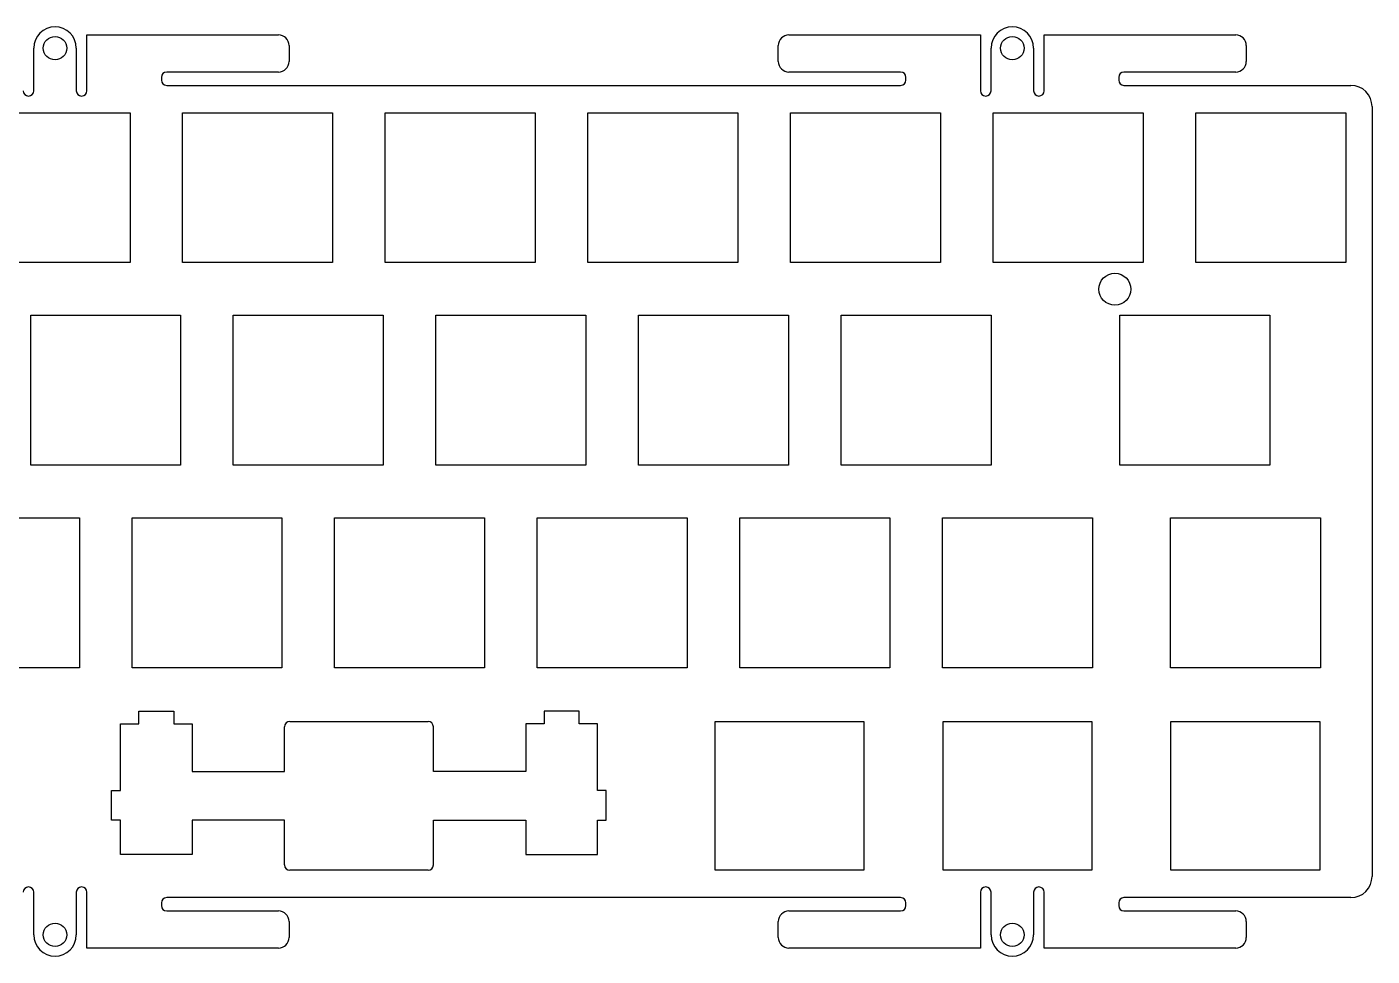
# Model space of a CAD drawing. Header units: millimetres. Extents: x -490 to -243, y -28 to 59.
# Drawn here: x -369.2 to -242.7, y -27.9 to 59.5 of the extents above; entities that cross this region are included whole.
import ezdxf

# ---------------------------------------------------------------- set-up
doc = ezdxf.new("R2010")
doc.units = ezdxf.units.MM
for name, color, linetype in [('Shape1067', 7, 'CONTINUOUS'), ('Shape1068', 7, 'CONTINUOUS'), ('Shape1069', 7, 'CONTINUOUS'), ('Shape1070', 7, 'CONTINUOUS'), ('Shape1071', 7, 'CONTINUOUS'), ('Shape1072', 7, 'CONTINUOUS'), ('Shape1073', 7, 'CONTINUOUS'), ('Shape1074', 7, 'CONTINUOUS'), ('Shape1075', 7, 'CONTINUOUS'), ('Shape1076', 7, 'CONTINUOUS'), ('Shape1077', 7, 'CONTINUOUS'), ('Shape1078', 7, 'CONTINUOUS'), ('Shape1079', 7, 'CONTINUOUS'), ('Shape1080', 7, 'CONTINUOUS'), ('Shape1081', 7, 'CONTINUOUS'), ('Shape1082', 7, 'CONTINUOUS'), ('Shape1083', 7, 'CONTINUOUS'), ('Shape1084', 7, 'CONTINUOUS'), ('Shape1085', 7, 'CONTINUOUS'), ('Shape1086', 7, 'CONTINUOUS'), ('Shape1087', 7, 'CONTINUOUS'), ('Shape1088', 7, 'CONTINUOUS'), ('Shape1089', 7, 'CONTINUOUS'), ('Shape1090', 7, 'CONTINUOUS'), ('Shape1091', 7, 'CONTINUOUS'), ('Shape1092', 7, 'CONTINUOUS'), ('Shape1093', 7, 'CONTINUOUS'), ('Shape1094', 7, 'CONTINUOUS'), ('Shape1095', 7, 'CONTINUOUS'), ('Shape1096', 7, 'CONTINUOUS'), ('Shape1097', 7, 'CONTINUOUS'), ('Shape1098', 7, 'CONTINUOUS'), ('Shape1099', 7, 'CONTINUOUS'), ('Shape1100', 7, 'CONTINUOUS'), ('Shape1101', 7, 'CONTINUOUS'), ('Shape1102', 7, 'CONTINUOUS'), ('Shape1103', 7, 'CONTINUOUS'), ('Shape1104', 7, 'CONTINUOUS'), ('Shape1105', 7, 'CONTINUOUS'), ('Shape1106', 7, 'CONTINUOUS'), ('Shape1107', 7, 'CONTINUOUS'), ('Shape1108', 7, 'CONTINUOUS'), ('Shape1109', 7, 'CONTINUOUS'), ('Shape1110', 7, 'CONTINUOUS'), ('Shape1111', 7, 'CONTINUOUS'), ('Shape1112', 7, 'CONTINUOUS'), ('Shape1113', 7, 'CONTINUOUS'), ('Shape1114', 7, 'CONTINUOUS'), ('Shape1115', 7, 'CONTINUOUS'), ('Shape1116', 7, 'CONTINUOUS'), ('Shape1117', 7, 'CONTINUOUS'), ('Shape1271', 7, 'CONTINUOUS'), ('Shape1272', 7, 'CONTINUOUS'), ('Shape12729', 7, 'CONTINUOUS'), ('Shape1274', 7, 'CONTINUOUS'), ('Shape1275', 7, 'CONTINUOUS'), ('Shape2530', 7, 'CONTINUOUS'), ('Shape2531', 7, 'CONTINUOUS'), ('Shape2532', 7, 'CONTINUOUS'), ('Shape2533', 7, 'CONTINUOUS'), ('Shape2534', 7, 'CONTINUOUS'), ('Shape2535', 7, 'CONTINUOUS'), ('Shape2536', 7, 'CONTINUOUS'), ('Shape2537', 7, 'CONTINUOUS'), ('Shape2538', 7, 'CONTINUOUS'), ('Shape2539', 7, 'CONTINUOUS'), ('Shape2540', 7, 'CONTINUOUS'), ('Shape2541', 7, 'CONTINUOUS'), ('Shape2562', 7, 'CONTINUOUS'), ('Shape2563', 7, 'CONTINUOUS'), ('Shape2565', 7, 'CONTINUOUS'), ('Shape2566', 7, 'CONTINUOUS'), ('Shape2567', 7, 'CONTINUOUS'), ('Shape2568', 7, 'CONTINUOUS'), ('Shape2569', 7, 'CONTINUOUS'), ('Shape2570', 7, 'CONTINUOUS'), ('Shape2571', 7, 'CONTINUOUS'), ('Shape2572', 7, 'CONTINUOUS'), ('Shape2573', 7, 'CONTINUOUS'), ('Shape2574', 7, 'CONTINUOUS'), ('Shape2575', 7, 'CONTINUOUS'), ('Shape2576', 7, 'CONTINUOUS'), ('Shape2577', 7, 'CONTINUOUS'), ('Shape2578', 7, 'CONTINUOUS'), ('Shape2579', 7, 'CONTINUOUS'), ('Shape2580', 7, 'CONTINUOUS'), ('Shape2581', 7, 'CONTINUOUS'), ('Shape2582', 7, 'CONTINUOUS'), ('Shape2583', 7, 'CONTINUOUS'), ('Shape2584', 7, 'CONTINUOUS'), ('Shape2585', 7, 'CONTINUOUS'), ('Shape2590', 7, 'CONTINUOUS'), ('Shape2591', 7, 'CONTINUOUS'), ('Shape2592', 7, 'CONTINUOUS'), ('Shape2593', 7, 'CONTINUOUS'), ('Shape2602', 7, 'CONTINUOUS'), ('Shape2603', 7, 'CONTINUOUS'), ('Shape2604', 7, 'CONTINUOUS'), ('Shape2605', 7, 'CONTINUOUS'), ('Shape2606', 7, 'CONTINUOUS'), ('Shape2607', 7, 'CONTINUOUS'), ('Shape2608', 7, 'CONTINUOUS'), ('Shape2609', 7, 'CONTINUOUS'), ('Shape2610', 7, 'CONTINUOUS'), ('Shape2611', 7, 'CONTINUOUS'), ('Shape2612', 7, 'CONTINUOUS'), ('Shape2613', 7, 'CONTINUOUS'), ('Shape2618', 7, 'CONTINUOUS'), ('Shape2619', 7, 'CONTINUOUS'), ('Shape2620', 7, 'CONTINUOUS'), ('Shape2621', 7, 'CONTINUOUS'), ('Shape2638', 7, 'CONTINUOUS'), ('Shape2639', 7, 'CONTINUOUS'), ('Shape2640', 7, 'CONTINUOUS'), ('Shape2641', 7, 'CONTINUOUS'), ('Shape2646', 7, 'CONTINUOUS'), ('Shape2647', 7, 'CONTINUOUS'), ('Shape2648', 7, 'CONTINUOUS'), ('Shape2649', 7, 'CONTINUOUS'), ('Shape2654', 7, 'CONTINUOUS'), ('Shape2655', 7, 'CONTINUOUS'), ('Shape2656', 7, 'CONTINUOUS'), ('Shape2657', 7, 'CONTINUOUS'), ('Shape2658', 7, 'CONTINUOUS'), ('Shape2659', 7, 'CONTINUOUS'), ('Shape2660', 7, 'CONTINUOUS'), ('Shape2662', 7, 'CONTINUOUS'), ('Shape2663', 7, 'CONTINUOUS'), ('Shape2664', 7, 'CONTINUOUS'), ('Shape2665', 7, 'CONTINUOUS'), ('Shape2670', 7, 'CONTINUOUS'), ('Shape2671', 7, 'CONTINUOUS'), ('Shape2672', 7, 'CONTINUOUS'), ('Shape2673', 7, 'CONTINUOUS'), ('Shape2674', 7, 'CONTINUOUS'), ('Shape2675', 7, 'CONTINUOUS'), ('Shape2676', 7, 'CONTINUOUS'), ('Shape2677', 7, 'CONTINUOUS'), ('Shape2682', 7, 'CONTINUOUS'), ('Shape2683', 7, 'CONTINUOUS'), ('Shape2684', 7, 'CONTINUOUS'), ('Shape2685', 7, 'CONTINUOUS'), ('Shape2690', 7, 'CONTINUOUS'), ('Shape2691', 7, 'CONTINUOUS'), ('Shape2692', 7, 'CONTINUOUS'), ('Shape2693', 7, 'CONTINUOUS'), ('Shape3690', 7, 'CONTINUOUS'), ('Shape3691', 7, 'CONTINUOUS'), ('Shape3692', 7, 'CONTINUOUS'), ('Shape3693', 7, 'CONTINUOUS'), ('Shape3694', 7, 'CONTINUOUS'), ('Shape3695', 7, 'CONTINUOUS'), ('Shape3696', 7, 'CONTINUOUS'), ('Shape3697', 7, 'CONTINUOUS'), ('Shape3698', 7, 'CONTINUOUS'), ('Shape3699', 7, 'CONTINUOUS'), ('Shape3700', 7, 'CONTINUOUS'), ('Shape3701', 7, 'CONTINUOUS'), ('Shape3702', 7, 'CONTINUOUS'), ('Shape3703', 7, 'CONTINUOUS'), ('Shape3704', 7, 'CONTINUOUS'), ('Shape3705', 7, 'CONTINUOUS'), ('Shape3706', 7, 'CONTINUOUS'), ('Shape3707', 7, 'CONTINUOUS'), ('Shape3708', 7, 'CONTINUOUS'), ('Shape3709', 7, 'CONTINUOUS'), ('Shape3710', 7, 'CONTINUOUS'), ('Shape3711', 7, 'CONTINUOUS'), ('Shape3712', 7, 'CONTINUOUS'), ('Shape3713', 7, 'CONTINUOUS'), ('Shape3714', 7, 'CONTINUOUS'), ('Shape3715', 7, 'CONTINUOUS'), ('Shape3716', 7, 'CONTINUOUS'), ('Shape3717', 7, 'CONTINUOUS'), ('Shape3718', 7, 'CONTINUOUS'), ('Shape3719', 7, 'CONTINUOUS'), ('Shape3720', 7, 'CONTINUOUS'), ('Shape3721', 7, 'CONTINUOUS'), ('Shape3722', 7, 'CONTINUOUS'), ('Shape3723', 7, 'CONTINUOUS'), ('Shape3724', 7, 'CONTINUOUS'), ('Shape3725', 7, 'CONTINUOUS'), ('Shape3726', 7, 'CONTINUOUS'), ('Shape3727', 7, 'CONTINUOUS'), ('Shape3728', 7, 'CONTINUOUS'), ('Shape3729', 7, 'CONTINUOUS'), ('Shape966', 7, 'CONTINUOUS'), ('Shape967', 7, 'CONTINUOUS'), ('Shape968', 7, 'CONTINUOUS'), ('Shape969', 7, 'CONTINUOUS'), ('Shape970', 7, 'CONTINUOUS'), ('Shape971', 7, 'CONTINUOUS'), ('Shape972', 7, 'CONTINUOUS'), ('Shape973', 7, 'CONTINUOUS'), ('Shape974', 7, 'CONTINUOUS'), ('Shape975', 7, 'CONTINUOUS'), ('Shape976', 7, 'CONTINUOUS'), ('Shape977', 7, 'CONTINUOUS'), ('Shape978', 7, 'CONTINUOUS'), ('Shape979', 7, 'CONTINUOUS'), ('Shape980', 7, 'CONTINUOUS'), ('Shape981', 7, 'CONTINUOUS'), ('Shape982', 7, 'CONTINUOUS'), ('Shape983', 7, 'CONTINUOUS'), ('Shape984', 7, 'CONTINUOUS'), ('Shape985', 7, 'CONTINUOUS'), ('Shape986', 7, 'CONTINUOUS'), ('Shape987', 7, 'CONTINUOUS'), ('Shape988', 7, 'CONTINUOUS'), ('Shape989', 7, 'CONTINUOUS'), ('Shape990', 7, 'CONTINUOUS'), ('Shape991', 7, 'CONTINUOUS'), ('Shape992', 7, 'CONTINUOUS'), ('Shape993', 7, 'CONTINUOUS'), ('Shape994', 7, 'CONTINUOUS'), ('Shape995', 7, 'CONTINUOUS')]:
    doc.layers.add(name, color=color, linetype=linetype)

msp = doc.modelspace()

# ---------------------------------------------------------------- linework, layer by layer
at = {"layer": 'Shape1067'}
msp.add_arc((-369.007, 53.4677), 0.5, 180, 0, dxfattribs=at)
at = {"layer": 'Shape1068'}
msp.add_line((-368.507, 53.4677), (-368.507, 57.4677), dxfattribs=at)
at = {"layer": 'Shape1069'}
msp.add_arc((-366.507, 57.4677), 2, 0, 180, dxfattribs=at)
at = {"layer": 'Shape1070'}
msp.add_line((-364.507, 57.4677), (-364.507, 53.4677), dxfattribs=at)
at = {"layer": 'Shape1071'}
msp.add_arc((-364.007, 53.4677), 0.5, 180, 0, dxfattribs=at)
at = {"layer": 'Shape1072'}
msp.add_line((-363.507, 53.4677), (-363.507, 58.7177), dxfattribs=at)
at = {"layer": 'Shape1073'}
msp.add_line((-363.507, 58.7177), (-345.507, 58.7177), dxfattribs=at)
at = {"layer": 'Shape1074'}
msp.add_arc((-345.507, 57.7177), 1, 0, 90, dxfattribs=at)
at = {"layer": 'Shape1075'}
msp.add_line((-344.507, 57.7177), (-344.507, 56.2177), dxfattribs=at)
at = {"layer": 'Shape1076'}
msp.add_arc((-345.507, 56.2177), 1, -90, 0, dxfattribs=at)
at = {"layer": 'Shape1077'}
msp.add_line((-345.507, 55.2177), (-356.007, 55.2177), dxfattribs=at)
at = {"layer": 'Shape1078'}
msp.add_arc((-356.007, 54.7177), 0.5, 90, 180, dxfattribs=at)
at = {"layer": 'Shape1079'}
msp.add_line((-356.507, 54.7177), (-356.507, 54.4686), dxfattribs=at)
at = {"layer": 'Shape1080'}
msp.add_arc((-356.007, 54.4686), 0.5, 180, -90, dxfattribs=at)
at = {"layer": 'Shape1081'}
msp.add_line((-356.007, 53.9686), (-287.007, 53.9686), dxfattribs=at)
at = {"layer": 'Shape1082'}
msp.add_arc((-287.007, 54.4686), 0.5, -90, 0, dxfattribs=at)
at = {"layer": 'Shape1083'}
msp.add_line((-286.507, 54.4686), (-286.507, 54.7177), dxfattribs=at)
at = {"layer": 'Shape1084'}
msp.add_arc((-287.007, 54.7177), 0.5, 0, 90, dxfattribs=at)
at = {"layer": 'Shape1085'}
msp.add_line((-287.007, 55.2177), (-297.507, 55.2177), dxfattribs=at)
at = {"layer": 'Shape1086'}
msp.add_arc((-297.507, 56.2177), 1, 180, -90, dxfattribs=at)
at = {"layer": 'Shape1087'}
msp.add_line((-298.507, 56.2177), (-298.507, 57.7177), dxfattribs=at)
at = {"layer": 'Shape1088'}
msp.add_arc((-297.507, 57.7177), 1, 90, 180, dxfattribs=at)
at = {"layer": 'Shape1089'}
msp.add_line((-297.507, 58.7177), (-279.507, 58.7177), dxfattribs=at)
at = {"layer": 'Shape1090'}
msp.add_line((-279.507, 58.7177), (-279.507, 53.4677), dxfattribs=at)
at = {"layer": 'Shape1091'}
msp.add_arc((-279.007, 53.4677), 0.5, 180, 0, dxfattribs=at)
at = {"layer": 'Shape1092'}
msp.add_line((-278.507, 53.4677), (-278.507, 57.4677), dxfattribs=at)
at = {"layer": 'Shape1093'}
msp.add_arc((-276.507, 57.4677), 2, 0, 180, dxfattribs=at)
at = {"layer": 'Shape1094'}
msp.add_line((-274.507, 57.4677), (-274.507, 53.4677), dxfattribs=at)
at = {"layer": 'Shape1095'}
msp.add_arc((-274.007, 53.4677), 0.5, 180, 0, dxfattribs=at)
at = {"layer": 'Shape1096'}
msp.add_line((-273.507, 53.4677), (-273.507, 58.7177), dxfattribs=at)
at = {"layer": 'Shape1097'}
msp.add_line((-273.507, 58.7177), (-255.507, 58.7177), dxfattribs=at)
at = {"layer": 'Shape1098'}
msp.add_arc((-255.507, 57.7177), 1, 0, 90, dxfattribs=at)
at = {"layer": 'Shape1099'}
msp.add_line((-254.507, 57.7177), (-254.507, 56.2177), dxfattribs=at)
at = {"layer": 'Shape1100'}
msp.add_arc((-255.507, 56.2177), 1, -90, 0, dxfattribs=at)
at = {"layer": 'Shape1101'}
msp.add_line((-255.507, 55.2177), (-266.007, 55.2177), dxfattribs=at)
at = {"layer": 'Shape1102'}
msp.add_arc((-266.007, 54.7177), 0.5, 90, 180, dxfattribs=at)
at = {"layer": 'Shape1103'}
msp.add_line((-266.507, 54.7177), (-266.507, 54.4686), dxfattribs=at)
at = {"layer": 'Shape1104'}
msp.add_arc((-266.007, 54.4686), 0.5, 180, -90, dxfattribs=at)
at = {"layer": 'Shape1105'}
msp.add_line((-266.007, 53.9686), (-244.682, 53.9686), dxfattribs=at)
at = {"layer": 'Shape1106'}
msp.add_arc((-244.682, 51.9686), 2, 0, 90, dxfattribs=at)
at = {"layer": 'Shape1107'}
msp.add_line((-242.682, 51.9686), (-242.682, -20.4314), dxfattribs=at)
at = {"layer": 'Shape1108'}
msp.add_arc((-244.682, -20.4314), 2, -90, 0, dxfattribs=at)
at = {"layer": 'Shape1109'}
msp.add_line((-244.682, -22.4314), (-266.007, -22.4314), dxfattribs=at)
at = {"layer": 'Shape1110'}
msp.add_arc((-266.007, -22.9314), 0.5, 90, 180, dxfattribs=at)
at = {"layer": 'Shape1111'}
msp.add_line((-266.507, -22.9314), (-266.507, -23.1805), dxfattribs=at)
at = {"layer": 'Shape1112'}
msp.add_arc((-266.007, -23.1805), 0.5, 180, -90, dxfattribs=at)
at = {"layer": 'Shape1113'}
msp.add_line((-266.007, -23.6805), (-255.507, -23.6805), dxfattribs=at)
at = {"layer": 'Shape1114'}
msp.add_arc((-255.507, -24.6805), 1, 0, 90, dxfattribs=at)
at = {"layer": 'Shape1115'}
msp.add_line((-254.507, -24.6805), (-254.507, -26.1805), dxfattribs=at)
at = {"layer": 'Shape1116'}
msp.add_arc((-255.507, -26.1805), 1, -90, 0, dxfattribs=at)
at = {"layer": 'Shape1117'}
msp.add_line((-255.507, -27.1805), (-273.507, -27.1805), dxfattribs=at)
at = {"layer": 'Shape1271'}
msp.add_circle((-366.507, 57.4677), 1.1, dxfattribs=at)
at = {"layer": 'Shape1272'}
msp.add_circle((-276.507, 57.4677), 1.1, dxfattribs=at)
at = {"layer": 'Shape12729'}
msp.add_circle((-266.863, 34.7931), 1.5, dxfattribs=at)
at = {"layer": 'Shape1274'}
msp.add_circle((-366.507, -25.9305), 1.1, dxfattribs=at)
at = {"layer": 'Shape1275'}
msp.add_circle((-276.507, -25.9305), 1.1, dxfattribs=at)
at = {"layer": 'Shape2530'}
msp.add_line((-247.589, -5.85638), (-247.589, -19.8564), dxfattribs=at)
at = {"layer": 'Shape2531'}
msp.add_line((-247.589, -19.8564), (-261.589, -19.8564), dxfattribs=at)
at = {"layer": 'Shape2532'}
msp.add_line((-261.589, -19.8564), (-261.589, -5.85638), dxfattribs=at)
at = {"layer": 'Shape2533'}
msp.add_line((-261.589, -5.85638), (-247.589, -5.85638), dxfattribs=at)
at = {"layer": 'Shape2534'}
msp.add_line((-269.021, -5.85638), (-269.021, -19.8564), dxfattribs=at)
at = {"layer": 'Shape2535'}
msp.add_line((-269.021, -19.8564), (-283.021, -19.8564), dxfattribs=at)
at = {"layer": 'Shape2536'}
msp.add_line((-283.021, -19.8564), (-283.021, -5.85638), dxfattribs=at)
at = {"layer": 'Shape2537'}
msp.add_line((-283.021, -5.85638), (-269.021, -5.85638), dxfattribs=at)
at = {"layer": 'Shape2538'}
msp.add_line((-290.452, -5.85638), (-290.452, -19.8564), dxfattribs=at)
at = {"layer": 'Shape2539'}
msp.add_line((-290.452, -19.8564), (-304.452, -19.8564), dxfattribs=at)
at = {"layer": 'Shape2540'}
msp.add_line((-304.452, -19.8564), (-304.452, -5.85638), dxfattribs=at)
at = {"layer": 'Shape2541'}
msp.add_line((-304.452, -5.85638), (-290.452, -5.85638), dxfattribs=at)
at = {"layer": 'Shape2562'}
msp.add_line((-359.457, 51.3936), (-359.457, 37.2936), dxfattribs=at)
at = {"layer": 'Shape2563'}
msp.add_line((-359.457, 37.2936), (-373.557, 37.2936), dxfattribs=at)
at = {"layer": 'Shape2565'}
msp.add_line((-373.557, 51.3936), (-359.457, 51.3936), dxfattribs=at)
at = {"layer": 'Shape2566'}
msp.add_line((-335.457, 51.3936), (-321.357, 51.3936), dxfattribs=at)
at = {"layer": 'Shape2567'}
msp.add_line((-321.357, 51.3936), (-321.357, 37.2936), dxfattribs=at)
at = {"layer": 'Shape2568'}
msp.add_line((-321.357, 37.2936), (-335.457, 37.2936), dxfattribs=at)
at = {"layer": 'Shape2569'}
msp.add_line((-335.457, 37.2936), (-335.457, 51.3936), dxfattribs=at)
at = {"layer": 'Shape2570'}
msp.add_line((-340.407, 37.2936), (-354.507, 37.2936), dxfattribs=at)
at = {"layer": 'Shape2571'}
msp.add_line((-354.507, 37.2936), (-354.507, 51.3936), dxfattribs=at)
at = {"layer": 'Shape2572'}
msp.add_line((-354.507, 51.3936), (-340.407, 51.3936), dxfattribs=at)
at = {"layer": 'Shape2573'}
msp.add_line((-340.407, 51.3936), (-340.407, 37.2936), dxfattribs=at)
at = {"layer": 'Shape2574'}
msp.add_line((-278.307, 51.3936), (-264.207, 51.3936), dxfattribs=at)
at = {"layer": 'Shape2575'}
msp.add_line((-264.207, 51.3936), (-264.207, 37.2936), dxfattribs=at)
at = {"layer": 'Shape2576'}
msp.add_line((-264.207, 37.2936), (-278.307, 37.2936), dxfattribs=at)
at = {"layer": 'Shape2577'}
msp.add_line((-278.307, 37.2936), (-278.307, 51.3936), dxfattribs=at)
at = {"layer": 'Shape2578'}
msp.add_line((-245.157, 51.3936), (-245.157, 37.2936), dxfattribs=at)
at = {"layer": 'Shape2579'}
msp.add_line((-245.157, 37.2936), (-259.257, 37.2936), dxfattribs=at)
at = {"layer": 'Shape2580'}
msp.add_line((-259.257, 37.2936), (-259.257, 51.3936), dxfattribs=at)
at = {"layer": 'Shape2581'}
msp.add_line((-259.257, 51.3936), (-245.157, 51.3936), dxfattribs=at)
at = {"layer": 'Shape2582'}
msp.add_line((-283.07, 13.2936), (-268.97, 13.2936), dxfattribs=at)
at = {"layer": 'Shape2583'}
msp.add_line((-268.97, 13.2936), (-268.97, -0.80638), dxfattribs=at)
at = {"layer": 'Shape2584'}
msp.add_line((-268.97, -0.80638), (-283.07, -0.80638), dxfattribs=at)
at = {"layer": 'Shape2585'}
msp.add_line((-283.07, -0.80638), (-283.07, 13.2936), dxfattribs=at)
at = {"layer": 'Shape2590'}
msp.add_line((-247.538, 13.2936), (-247.538, -0.80638), dxfattribs=at)
at = {"layer": 'Shape2591'}
msp.add_line((-247.538, -0.80638), (-261.638, -0.80638), dxfattribs=at)
at = {"layer": 'Shape2592'}
msp.add_line((-261.638, -0.80638), (-261.638, 13.2936), dxfattribs=at)
at = {"layer": 'Shape2593'}
msp.add_line((-261.638, 13.2936), (-247.538, 13.2936), dxfattribs=at)
at = {"layer": 'Shape2602'}
msp.add_line((-349.745, 18.2436), (-349.745, 32.3436), dxfattribs=at)
at = {"layer": 'Shape2603'}
msp.add_line((-349.745, 32.3436), (-335.645, 32.3436), dxfattribs=at)
at = {"layer": 'Shape2604'}
msp.add_line((-335.645, 32.3436), (-335.645, 18.2436), dxfattribs=at)
at = {"layer": 'Shape2605'}
msp.add_line((-335.645, 18.2436), (-349.745, 18.2436), dxfattribs=at)
at = {"layer": 'Shape2606'}
msp.add_line((-330.695, 18.2436), (-330.695, 32.3436), dxfattribs=at)
at = {"layer": 'Shape2607'}
msp.add_line((-330.695, 32.3436), (-316.595, 32.3436), dxfattribs=at)
at = {"layer": 'Shape2608'}
msp.add_line((-316.595, 32.3436), (-316.595, 18.2436), dxfattribs=at)
at = {"layer": 'Shape2609'}
msp.add_line((-316.595, 18.2436), (-330.695, 18.2436), dxfattribs=at)
at = {"layer": 'Shape2610'}
msp.add_line((-278.495, 32.3436), (-278.495, 18.2436), dxfattribs=at)
at = {"layer": 'Shape2611'}
msp.add_line((-278.495, 18.2436), (-292.595, 18.2436), dxfattribs=at)
at = {"layer": 'Shape2612'}
msp.add_line((-292.595, 18.2436), (-292.595, 32.3436), dxfattribs=at)
at = {"layer": 'Shape2613'}
msp.add_line((-292.595, 32.3436), (-278.495, 32.3436), dxfattribs=at)
at = {"layer": 'Shape2618'}
msp.add_line((-345.17, 13.2936), (-345.17, -0.80638), dxfattribs=at)
at = {"layer": 'Shape2619'}
msp.add_line((-345.17, -0.80638), (-359.27, -0.80638), dxfattribs=at)
at = {"layer": 'Shape2620'}
msp.add_line((-359.27, -0.80638), (-359.27, 13.2936), dxfattribs=at)
at = {"layer": 'Shape2621'}
msp.add_line((-359.27, 13.2936), (-345.17, 13.2936), dxfattribs=at)
at = {"layer": 'Shape2638'}
msp.add_line((-354.695, 32.3436), (-354.695, 18.2436), dxfattribs=at)
at = {"layer": 'Shape2639'}
msp.add_line((-354.695, 18.2436), (-368.795, 18.2436), dxfattribs=at)
at = {"layer": 'Shape2640'}
msp.add_line((-368.795, 18.2436), (-368.795, 32.3436), dxfattribs=at)
at = {"layer": 'Shape2641'}
msp.add_line((-368.795, 32.3436), (-354.695, 32.3436), dxfattribs=at)
at = {"layer": 'Shape2646'}
msp.add_line((-252.301, 32.3436), (-252.301, 18.2436), dxfattribs=at)
at = {"layer": 'Shape2647'}
msp.add_line((-252.301, 18.2436), (-266.401, 18.2436), dxfattribs=at)
at = {"layer": 'Shape2648'}
msp.add_line((-266.401, 18.2436), (-266.401, 32.3436), dxfattribs=at)
at = {"layer": 'Shape2649'}
msp.add_line((-266.401, 32.3436), (-252.301, 32.3436), dxfattribs=at)
at = {"layer": 'Shape2654'}
msp.add_line((-297.545, 18.2436), (-311.645, 18.2436), dxfattribs=at)
at = {"layer": 'Shape2655'}
msp.add_line((-311.645, 18.2436), (-311.645, 32.3436), dxfattribs=at)
at = {"layer": 'Shape2656'}
msp.add_line((-311.645, 32.3436), (-297.545, 32.3436), dxfattribs=at)
at = {"layer": 'Shape2657'}
msp.add_line((-297.545, 32.3436), (-297.545, 18.2436), dxfattribs=at)
at = {"layer": 'Shape2658'}
msp.add_line((-378.32, 13.2936), (-364.219, 13.2936), dxfattribs=at)
at = {"layer": 'Shape2659'}
msp.add_line((-364.219, 13.2936), (-364.219, -0.80638), dxfattribs=at)
at = {"layer": 'Shape2660'}
msp.add_line((-364.219, -0.80638), (-378.32, -0.80638), dxfattribs=at)
at = {"layer": 'Shape2662'}
msp.add_line((-307.07, 13.2936), (-307.07, -0.80638), dxfattribs=at)
at = {"layer": 'Shape2663'}
msp.add_line((-307.07, -0.80638), (-321.17, -0.80638), dxfattribs=at)
at = {"layer": 'Shape2664'}
msp.add_line((-321.17, -0.80638), (-321.17, 13.2936), dxfattribs=at)
at = {"layer": 'Shape2665'}
msp.add_line((-321.17, 13.2936), (-307.07, 13.2936), dxfattribs=at)
at = {"layer": 'Shape2670'}
msp.add_line((-302.119, -0.80638), (-302.119, 13.2936), dxfattribs=at)
at = {"layer": 'Shape2671'}
msp.add_line((-302.119, 13.2936), (-288.02, 13.2936), dxfattribs=at)
at = {"layer": 'Shape2672'}
msp.add_line((-288.02, 13.2936), (-288.02, -0.80638), dxfattribs=at)
at = {"layer": 'Shape2673'}
msp.add_line((-288.02, -0.80638), (-302.119, -0.80638), dxfattribs=at)
at = {"layer": 'Shape2674'}
msp.add_line((-283.257, 51.3936), (-283.257, 37.2936), dxfattribs=at)
at = {"layer": 'Shape2675'}
msp.add_line((-283.257, 37.2936), (-297.357, 37.2936), dxfattribs=at)
at = {"layer": 'Shape2676'}
msp.add_line((-297.357, 37.2936), (-297.357, 51.3936), dxfattribs=at)
at = {"layer": 'Shape2677'}
msp.add_line((-297.357, 51.3936), (-283.257, 51.3936), dxfattribs=at)
at = {"layer": 'Shape2682'}
msp.add_line((-302.307, 37.2936), (-316.407, 37.2936), dxfattribs=at)
at = {"layer": 'Shape2683'}
msp.add_line((-316.407, 37.2936), (-316.407, 51.3936), dxfattribs=at)
at = {"layer": 'Shape2684'}
msp.add_line((-316.407, 51.3936), (-302.307, 51.3936), dxfattribs=at)
at = {"layer": 'Shape2685'}
msp.add_line((-302.307, 51.3936), (-302.307, 37.2936), dxfattribs=at)
at = {"layer": 'Shape2690'}
msp.add_line((-326.119, 13.2936), (-326.119, -0.80638), dxfattribs=at)
at = {"layer": 'Shape2691'}
msp.add_line((-326.119, -0.80638), (-340.219, -0.80638), dxfattribs=at)
at = {"layer": 'Shape2692'}
msp.add_line((-340.219, -0.80638), (-340.219, 13.2936), dxfattribs=at)
at = {"layer": 'Shape2693'}
msp.add_line((-340.219, 13.2936), (-326.119, 13.2936), dxfattribs=at)
at = {"layer": 'Shape3690'}
msp.add_line((-344.932, -19.3567), (-344.932, -15.1563), dxfattribs=at)
at = {"layer": 'Shape3691'}
msp.add_arc((-344.432, -19.3567), 0.5, 180, -90, dxfattribs=at)
at = {"layer": 'Shape3692'}
msp.add_line((-344.932, -15.1563), (-353.607, -15.1563), dxfattribs=at)
at = {"layer": 'Shape3693'}
msp.add_line((-353.607, -15.1563), (-353.607, -18.3865), dxfattribs=at)
at = {"layer": 'Shape3694'}
msp.add_line((-353.607, -18.3865), (-360.358, -18.3865), dxfattribs=at)
at = {"layer": 'Shape3695'}
msp.add_line((-360.358, -18.3865), (-360.358, -15.1563), dxfattribs=at)
at = {"layer": 'Shape3696'}
msp.add_line((-360.358, -15.1563), (-361.182, -15.1563), dxfattribs=at)
at = {"layer": 'Shape3697'}
msp.add_line((-361.182, -15.1563), (-361.182, -12.3575), dxfattribs=at)
at = {"layer": 'Shape3698'}
msp.add_line((-361.182, -12.3575), (-360.358, -12.3575), dxfattribs=at)
at = {"layer": 'Shape3699'}
msp.add_line((-360.358, -12.3575), (-360.358, -6.08753), dxfattribs=at)
at = {"layer": 'Shape3700'}
msp.add_line((-360.358, -6.08753), (-358.633, -6.08753), dxfattribs=at)
at = {"layer": 'Shape3701'}
msp.add_line((-358.633, -6.08753), (-358.633, -4.88723), dxfattribs=at)
at = {"layer": 'Shape3702'}
msp.add_line((-358.633, -4.88723), (-355.333, -4.88723), dxfattribs=at)
at = {"layer": 'Shape3703'}
msp.add_line((-355.333, -4.88723), (-355.333, -6.08753), dxfattribs=at)
at = {"layer": 'Shape3704'}
msp.add_line((-355.333, -6.08753), (-353.607, -6.08753), dxfattribs=at)
at = {"layer": 'Shape3705'}
msp.add_line((-353.607, -6.08753), (-353.607, -10.5564), dxfattribs=at)
at = {"layer": 'Shape3706'}
msp.add_line((-353.607, -10.5564), (-344.932, -10.5564), dxfattribs=at)
at = {"layer": 'Shape3707'}
msp.add_line((-344.932, -10.5564), (-344.932, -6.35733), dxfattribs=at)
at = {"layer": 'Shape3708'}
msp.add_line((-344.432, -5.85733), (-331.433, -5.85733), dxfattribs=at)
at = {"layer": 'Shape3709'}
msp.add_arc((-344.432, -6.35733), 0.5, 90, 180, dxfattribs=at)
at = {"layer": 'Shape3710'}
msp.add_arc((-331.433, -19.3567), 0.5, -90, 0, dxfattribs=at)
at = {"layer": 'Shape3711'}
msp.add_line((-330.933, -19.3567), (-330.933, -15.1576), dxfattribs=at)
at = {"layer": 'Shape3712'}
msp.add_line((-330.933, -10.5577), (-330.933, -6.35733), dxfattribs=at)
at = {"layer": 'Shape3713'}
msp.add_line((-331.433, -19.8567), (-344.432, -19.8567), dxfattribs=at)
at = {"layer": 'Shape3714'}
msp.add_arc((-331.433, -6.35733), 0.5, 0, 90, dxfattribs=at)
at = {"layer": 'Shape3715'}
msp.add_line((-330.933, -15.1563), (-322.258, -15.1563), dxfattribs=at)
at = {"layer": 'Shape3716'}
msp.add_line((-322.258, -15.1563), (-322.258, -18.3865), dxfattribs=at)
at = {"layer": 'Shape3717'}
msp.add_line((-322.258, -18.3865), (-315.507, -18.3865), dxfattribs=at)
at = {"layer": 'Shape3718'}
msp.add_line((-315.507, -18.3865), (-315.507, -15.1563), dxfattribs=at)
at = {"layer": 'Shape3719'}
msp.add_line((-315.507, -15.1563), (-314.683, -15.1563), dxfattribs=at)
at = {"layer": 'Shape3720'}
msp.add_line((-314.683, -15.1563), (-314.683, -12.3575), dxfattribs=at)
at = {"layer": 'Shape3721'}
msp.add_line((-314.683, -12.3575), (-315.507, -12.3575), dxfattribs=at)
at = {"layer": 'Shape3722'}
msp.add_line((-315.507, -12.3575), (-315.507, -6.08753), dxfattribs=at)
at = {"layer": 'Shape3723'}
msp.add_line((-315.507, -6.08753), (-317.232, -6.08753), dxfattribs=at)
at = {"layer": 'Shape3724'}
msp.add_line((-317.232, -6.08753), (-317.232, -4.88723), dxfattribs=at)
at = {"layer": 'Shape3725'}
msp.add_line((-317.232, -4.88723), (-320.532, -4.88723), dxfattribs=at)
at = {"layer": 'Shape3726'}
msp.add_line((-320.532, -4.88723), (-320.532, -6.08753), dxfattribs=at)
at = {"layer": 'Shape3727'}
msp.add_line((-320.532, -6.08753), (-322.258, -6.08753), dxfattribs=at)
at = {"layer": 'Shape3728'}
msp.add_line((-322.258, -6.08753), (-322.258, -10.5564), dxfattribs=at)
at = {"layer": 'Shape3729'}
msp.add_line((-322.258, -10.5564), (-330.933, -10.5564), dxfattribs=at)
at = {"layer": 'Shape966'}
msp.add_line((-273.507, -27.1805), (-273.507, -21.9305), dxfattribs=at)
at = {"layer": 'Shape967'}
msp.add_arc((-274.007, -21.9305), 0.5, 0, 180, dxfattribs=at)
at = {"layer": 'Shape968'}
msp.add_line((-274.507, -21.9305), (-274.507, -25.9305), dxfattribs=at)
at = {"layer": 'Shape969'}
msp.add_arc((-276.507, -25.9305), 2, 180, 0, dxfattribs=at)
at = {"layer": 'Shape970'}
msp.add_line((-278.507, -25.9305), (-278.507, -21.9305), dxfattribs=at)
at = {"layer": 'Shape971'}
msp.add_arc((-279.007, -21.9305), 0.5, 0, 180, dxfattribs=at)
at = {"layer": 'Shape972'}
msp.add_line((-279.507, -21.9305), (-279.507, -27.1805), dxfattribs=at)
at = {"layer": 'Shape973'}
msp.add_line((-279.507, -27.1805), (-297.507, -27.1805), dxfattribs=at)
at = {"layer": 'Shape974'}
msp.add_arc((-297.507, -26.1805), 1, 180, -90, dxfattribs=at)
at = {"layer": 'Shape975'}
msp.add_line((-298.507, -26.1805), (-298.507, -24.6805), dxfattribs=at)
at = {"layer": 'Shape976'}
msp.add_arc((-297.507, -24.6805), 1, 90, 180, dxfattribs=at)
at = {"layer": 'Shape977'}
msp.add_line((-297.507, -23.6805), (-287.007, -23.6805), dxfattribs=at)
at = {"layer": 'Shape978'}
msp.add_arc((-287.007, -23.1805), 0.5, -90, 0, dxfattribs=at)
at = {"layer": 'Shape979'}
msp.add_line((-286.507, -23.1805), (-286.507, -22.9314), dxfattribs=at)
at = {"layer": 'Shape980'}
msp.add_arc((-287.007, -22.9314), 0.5, 0, 90, dxfattribs=at)
at = {"layer": 'Shape981'}
msp.add_line((-287.007, -22.4314), (-356.007, -22.4314), dxfattribs=at)
at = {"layer": 'Shape982'}
msp.add_arc((-356.007, -22.9314), 0.5, 90, 180, dxfattribs=at)
at = {"layer": 'Shape983'}
msp.add_line((-356.507, -22.9314), (-356.507, -23.1805), dxfattribs=at)
at = {"layer": 'Shape984'}
msp.add_arc((-356.007, -23.1805), 0.5, 180, -90, dxfattribs=at)
at = {"layer": 'Shape985'}
msp.add_line((-356.007, -23.6805), (-345.507, -23.6805), dxfattribs=at)
at = {"layer": 'Shape986'}
msp.add_arc((-345.507, -24.6805), 1, 0, 90, dxfattribs=at)
at = {"layer": 'Shape987'}
msp.add_line((-344.507, -24.6805), (-344.507, -26.1805), dxfattribs=at)
at = {"layer": 'Shape988'}
msp.add_arc((-345.507, -26.1805), 1, -90, 0, dxfattribs=at)
at = {"layer": 'Shape989'}
msp.add_line((-345.507, -27.1805), (-363.507, -27.1805), dxfattribs=at)
at = {"layer": 'Shape990'}
msp.add_line((-363.507, -27.1805), (-363.507, -21.9305), dxfattribs=at)
at = {"layer": 'Shape991'}
msp.add_arc((-364.007, -21.9305), 0.5, 0, 180, dxfattribs=at)
at = {"layer": 'Shape992'}
msp.add_line((-364.507, -21.9305), (-364.507, -25.9305), dxfattribs=at)
at = {"layer": 'Shape993'}
msp.add_arc((-366.507, -25.9305), 2, 180, 0, dxfattribs=at)
at = {"layer": 'Shape994'}
msp.add_line((-368.507, -25.9305), (-368.507, -21.9305), dxfattribs=at)
at = {"layer": 'Shape995'}
msp.add_arc((-369.007, -21.9305), 0.5, 0, 180, dxfattribs=at)

doc.saveas('drawing.dxf')
